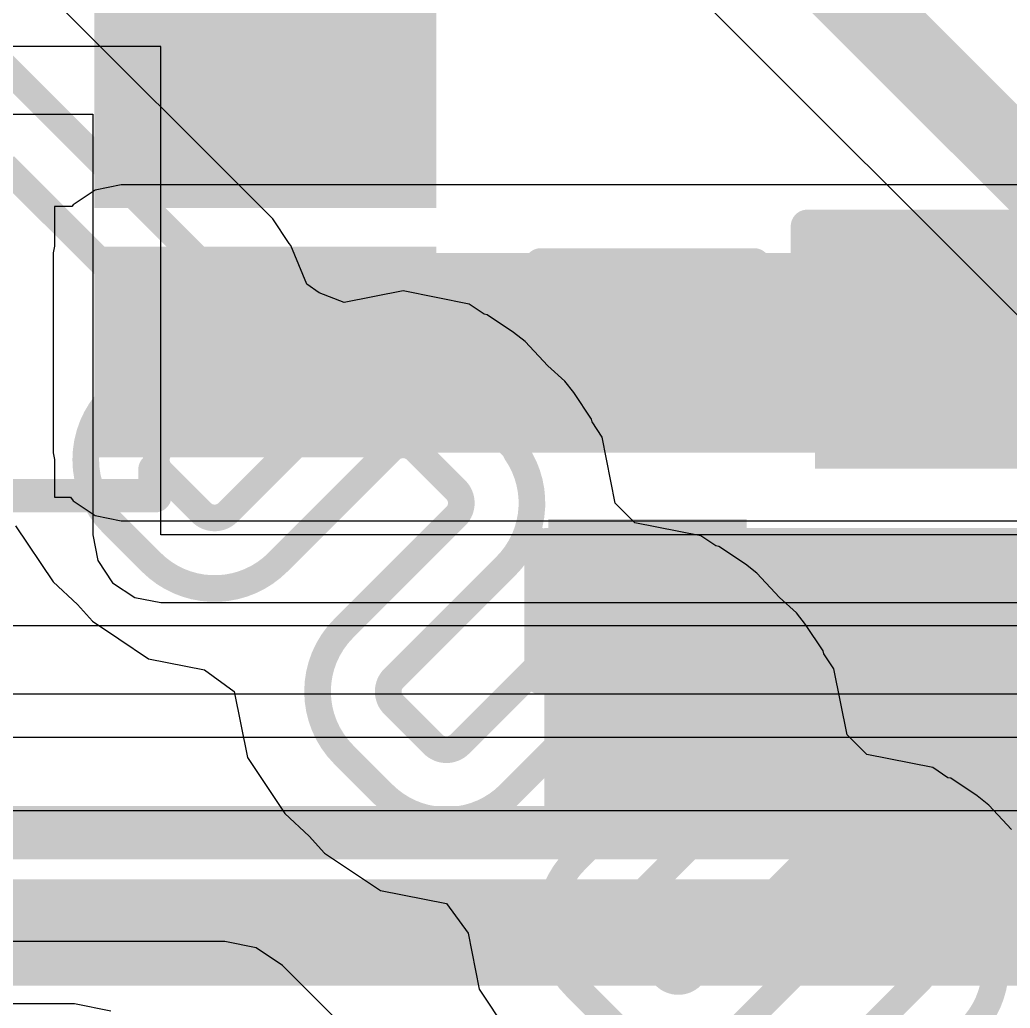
# Model space of a CAD drawing. Header units: inches. Extents: x 0 to 208, y 0 to 213.
# Drawn here: x 3.1598 to 3.3084, y 3.3466 to 3.495 of the extents above; entities that cross this region are included whole.
import ezdxf

# ---------------------------------------------------------------- set-up
doc = ezdxf.new("R2010")
doc.units = ezdxf.units.IN
doc.header["$MEASUREMENT"] = 0
for name, color, linetype in [('L2_GND1', 16, 'Continuous'), ('L3_SIG1', 76, 'Continuous'), ('L4_PWR', 90, 'Continuous'), ('L5_GND2', 156, 'Continuous'), ('L6_SIG2', 130, 'Continuous'), ('Top Layer', 1, 'Continuous'), ('Top Overlay', 2, 'Continuous'), ('Top Paste', 8, 'Continuous'), ('Top Solder', 216, 'Continuous')]:
    doc.layers.add(name, color=color, linetype=linetype)

# ---------------------------------------------------------------- blocks, each defined once
blk = doc.blocks.new('SOT_23_5_258')
at = {"layer": 'Top Layer'}
for points in [[(-0.07283625, 0.0492112), (-0.02952915, 0.0492112), (-0.02952915, 0.0255892), (-0.07283625, 0.0255892)], [(0.02952575, 0.0492112), (0.07283285, 0.0492112), (0.07283285, 0.0255892), (0.02952575, 0.0255892)], [(-0.07283625, 0.0118112), (-0.02952915, 0.0118112), (-0.02952915, -0.0118108), (-0.07283625, -0.0118108)], [(-0.07283625, -0.0255908), (-0.02952915, -0.0255908), (-0.02952915, -0.0492128), (-0.07283625, -0.0492128)], [(0.02952575, -0.0255908), (0.07283285, -0.0255908), (0.07283285, -0.0492128), (0.02952575, -0.0492128)]]:
    blk.add_hatch(color=1, dxfattribs=at).paths.add_polyline_path(points)
at = {"layer": 'Top Paste'}
for points in [[(-0.07283625, 0.0492112), (-0.02952915, 0.0492112), (-0.02952915, 0.0255892), (-0.07283625, 0.0255892)], [(0.02952575, 0.0492112), (0.07283285, 0.0492112), (0.07283285, 0.0255892), (0.02952575, 0.0255892)], [(-0.07283625, 0.0118112), (-0.02952915, 0.0118112), (-0.02952915, -0.0118108), (-0.07283625, -0.0118108)], [(-0.07283625, -0.0255908), (-0.02952915, -0.0255908), (-0.02952915, -0.0492128), (-0.07283625, -0.0492128)], [(0.02952575, -0.0255908), (0.07283285, -0.0255908), (0.07283285, -0.0492128), (0.02952575, -0.0492128)]]:
    blk.add_hatch(color=8, dxfattribs=at).paths.add_polyline_path(points)
at = {"layer": 'Top Solder'}
for points in [[(-0.07683625, 0.0532112), (-0.02552915, 0.0532112), (-0.02552915, 0.0215892), (-0.07683625, 0.0215892)], [(0.02552575, 0.0532112), (0.07683285, 0.0532112), (0.07683285, 0.0215892), (0.02552575, 0.0215892)], [(-0.07683625, 0.0158112), (-0.02552915, 0.0158112), (-0.02552915, -0.0158108), (-0.07683625, -0.0158108)], [(-0.07683625, -0.0215908), (-0.02552915, -0.0215908), (-0.02552915, -0.0532128), (-0.07683625, -0.0532128)], [(0.02552575, -0.0215908), (0.07683285, -0.0215908), (0.07683285, -0.0532128), (0.02552575, -0.0532128)]]:
    blk.add_hatch(color=216, dxfattribs=at).paths.add_polyline_path(points)
at = {"layer": 'Top Overlay'}
for points in [[(-0.0346087, 0.0590002, 0.005, 0.005, 0), (-0.0346087, 0.0550622, 0.005, 0.005, 0)], [(0.0343913, 0.0590002, 0.005, 0.005, 0), (-0.0346087, 0.0590002, 0.005, 0.005, 0)], [(0.0343913, 0.0590002, 0.005, 0.005, 0), (0.0343913, 0.0550622, 0.005, 0.005, 0)], [(-0.0840007, 0.0420002, 0.005, 0.005, 0), (-0.0840007, 0.0320002, 0.005, 0.005, 0)], [(-0.0790007, 0.0370002, 0.005, 0.005, 0), (-0.0840007, 0.0420002, 0.005, 0.005, 0)], [(-0.0790007, 0.0370002, 0.005, 0.005, 0), (-0.0840007, 0.0320002, 0.005, 0.005, 0)], [(0.0346433, 0.0173222, 0.005, 0.005, 0), (0.0346433, -0.0164578, 0.005, 0.005, 0)], [(-0.0346087, -0.0550638, 0.005, 0.005, 0), (-0.0346087, -0.0589998, 0.005, 0.005, 0)], [(0.0343913, -0.0550638, 0.005, 0.005, 0), (0.0343913, -0.0589998, 0.005, 0.005, 0)], [(0.0343913, -0.0589998, 0.005, 0.005, 0), (-0.0346087, -0.0589998, 0.005, 0.005, 0)]]:
    blk.add_lwpolyline(points, format="xyseb", dxfattribs=at)
for points in [[(-0.0358587, 0.0590002, 0.0025, 0.0025, 1), (-0.0333587, 0.0590002, 0.0025, 0.0025, 1)], [(-0.0358587, 0.0590002, 0.0025, 0.0025, 1), (-0.0333587, 0.0590002, 0.0025, 0.0025, 1)], [(0.0331413, 0.0590002, 0.0025, 0.0025, 1), (0.0356413, 0.0590002, 0.0025, 0.0025, 1)], [(0.0331413, 0.0590002, 0.0025, 0.0025, 1), (0.0356413, 0.0590002, 0.0025, 0.0025, 1)], [(-0.0358587, 0.0550622, 0.0025, 0.0025, 1), (-0.0333587, 0.0550622, 0.0025, 0.0025, 1)], [(0.0331413, 0.0550622, 0.0025, 0.0025, 1), (0.0356413, 0.0550622, 0.0025, 0.0025, 1)], [(-0.0852507, 0.0420002, 0.0025, 0.0025, 1), (-0.0827507, 0.0420002, 0.0025, 0.0025, 1)], [(-0.0852507, 0.0420002, 0.0025, 0.0025, 1), (-0.0827507, 0.0420002, 0.0025, 0.0025, 1)], [(-0.0802507, 0.0370002, 0.0025, 0.0025, 1), (-0.0777507, 0.0370002, 0.0025, 0.0025, 1)], [(-0.0802507, 0.0370002, 0.0025, 0.0025, 1), (-0.0777507, 0.0370002, 0.0025, 0.0025, 1)], [(-0.0852507, 0.0320002, 0.0025, 0.0025, 1), (-0.0827507, 0.0320002, 0.0025, 0.0025, 1)], [(-0.0852507, 0.0320002, 0.0025, 0.0025, 1), (-0.0827507, 0.0320002, 0.0025, 0.0025, 1)], [(0.0333933, 0.0173222, 0.0025, 0.0025, 1), (0.0358933, 0.0173222, 0.0025, 0.0025, 1)], [(0.0333933, -0.0164578, 0.0025, 0.0025, 1), (0.0358933, -0.0164578, 0.0025, 0.0025, 1)], [(-0.0358587, -0.0550638, 0.0025, 0.0025, 1), (-0.0333587, -0.0550638, 0.0025, 0.0025, 1)], [(0.0331413, -0.0550638, 0.0025, 0.0025, 1), (0.0356413, -0.0550638, 0.0025, 0.0025, 1)], [(-0.0358587, -0.0589998, 0.0025, 0.0025, 1), (-0.0333587, -0.0589998, 0.0025, 0.0025, 1)], [(-0.0358587, -0.0589998, 0.0025, 0.0025, 1), (-0.0333587, -0.0589998, 0.0025, 0.0025, 1)], [(0.0331413, -0.0589998, 0.0025, 0.0025, 1), (0.0356413, -0.0589998, 0.0025, 0.0025, 1)], [(0.0331413, -0.0589998, 0.0025, 0.0025, 1), (0.0356413, -0.0589998, 0.0025, 0.0025, 1)]]:
    blk.add_lwpolyline(points, format="xyseb", close=True, dxfattribs=at)
blk = doc.blocks.new('CAP_0402_314')
at = {"layer": 'Top Layer'}
for points in [[(-0.0274995, -0.0124996), (-0.0274995, 0.0125004), (-0.0094995, 0.0125004), (-0.009499500000000001, -0.0124996)], [(0.009500499999999999, -0.0124996), (0.009500500000000002, 0.0125004), (0.0275005, 0.0125004), (0.0275005, -0.0124996)]]:
    blk.add_hatch(color=1, dxfattribs=at).paths.add_polyline_path(points)
at = {"layer": 'Top Paste'}
for points in [[(-0.0274995, -0.0124996), (-0.0274995, 0.0125004), (-0.0094995, 0.0125004), (-0.009499500000000001, -0.0124996)], [(0.009500499999999999, -0.0124996), (0.009500500000000002, 0.0125004), (0.0275005, 0.0125004), (0.0275005, -0.0124996)]]:
    blk.add_hatch(color=8, dxfattribs=at).paths.add_polyline_path(points)
at = {"layer": 'Top Solder'}
for points in [[(-0.0298617, -0.0148618), (-0.0298617, 0.0148626), (-0.007137299999999998, 0.0148626), (-0.007137300000000002, -0.0148618)], [(0.007138299999999998, -0.0148618), (0.007138300000000001, 0.0148626), (0.0298627, 0.0148626), (0.0298627, -0.0148618)]]:
    blk.add_hatch(color=216, dxfattribs=at).paths.add_polyline_path(points)
at = {"layer": 'Top Overlay'}
for points in [[(-0.0309995, 0.0160004, 0.005, 0.005, 0), (-0.0309995, -0.0159996, 0.005, 0.005, 0)], [(-0.0309995, 0.0160004, 0.005, 0.005, 0), (-0.0109995, 0.0160004, 0.005, 0.005, 0)], [(0.0110005, 0.0160004, 0.005, 0.005, 0), (0.0310005, 0.0160004, 0.005, 0.005, 0)], [(0.0310005, 0.0160004, 0.005, 0.005, 0), (0.0310005, -0.0159996, 0.005, 0.005, 0)], [(-0.0309995, -0.0159996, 0.005, 0.005, 0), (-0.0109995, -0.0159996, 0.005, 0.005, 0)], [(0.0110005, -0.0159996, 0.005, 0.005, 0), (0.0310005, -0.0159996, 0.005, 0.005, 0)]]:
    blk.add_lwpolyline(points, format="xyseb", dxfattribs=at)
for points in [[(-0.0322495, 0.0160004, 0.0025, 0.0025, 1), (-0.0297495, 0.0160004, 0.0025, 0.0025, 1)], [(-0.0322495, 0.0160004, 0.0025, 0.0025, 1), (-0.0297495, 0.0160004, 0.0025, 0.0025, 1)], [(-0.0122495, 0.0160004, 0.0025, 0.0025, 1), (-0.0097495, 0.0160004, 0.0025, 0.0025, 1)], [(0.0097505, 0.0160004, 0.0025, 0.0025, 1), (0.0122505, 0.0160004, 0.0025, 0.0025, 1)], [(0.0297505, 0.0160004, 0.0025, 0.0025, 1), (0.0322505, 0.0160004, 0.0025, 0.0025, 1)], [(0.0297505, 0.0160004, 0.0025, 0.0025, 1), (0.0322505, 0.0160004, 0.0025, 0.0025, 1)], [(-0.0322495, -0.0159996, 0.0025, 0.0025, 1), (-0.0297495, -0.0159996, 0.0025, 0.0025, 1)], [(-0.0322495, -0.0159996, 0.0025, 0.0025, 1), (-0.0297495, -0.0159996, 0.0025, 0.0025, 1)], [(-0.0122495, -0.0159996, 0.0025, 0.0025, 1), (-0.0097495, -0.0159996, 0.0025, 0.0025, 1)], [(0.0097505, -0.0159996, 0.0025, 0.0025, 1), (0.0122505, -0.0159996, 0.0025, 0.0025, 1)], [(0.0297505, -0.0159996, 0.0025, 0.0025, 1), (0.0322505, -0.0159996, 0.0025, 0.0025, 1)], [(0.0297505, -0.0159996, 0.0025, 0.0025, 1), (0.0322505, -0.0159996, 0.0025, 0.0025, 1)]]:
    blk.add_lwpolyline(points, format="xyseb", close=True, dxfattribs=at)
blk = doc.blocks.new('C___0603_315')
at = {"layer": 'Top Layer'}
for points in [[(-0.0149998, 0.0175002), (-0.0149998, -0.0174998), (-0.0449998, -0.0174998), (-0.0449998, 0.0175002)], [(0.0450002, 0.0175002), (0.0450002, -0.0174998), (0.0150002, -0.0174998), (0.0150002, 0.0175002)]]:
    blk.add_hatch(color=1, dxfattribs=at).paths.add_polyline_path(points)
at = {"layer": 'Top Paste'}
for points in [[(-0.0149998, 0.0175002), (-0.0149998, -0.0174998), (-0.0449998, -0.0174998), (-0.0449998, 0.0175002)], [(0.0450002, 0.0175002), (0.0450002, -0.0174998), (0.0150002, -0.0174998), (0.0150002, 0.0175002)]]:
    blk.add_hatch(color=8, dxfattribs=at).paths.add_polyline_path(points)
at = {"layer": 'Top Solder'}
for points in [[(-0.0126376, 0.0198624), (-0.0126376, -0.019862), (-0.047362, -0.019862), (-0.047362, 0.0198624)], [(0.0473624, 0.0198624), (0.0473624, -0.019862), (0.012638, -0.019862), (0.012638, 0.0198624)]]:
    blk.add_hatch(color=216, dxfattribs=at).paths.add_polyline_path(points)
at = {"layer": 'Top Overlay'}
for points in [[(-0.0489998, 0.0210002, 0.005, 0.005, 0), (-0.0179998, 0.0210002, 0.005, 0.005, 0)], [(-0.0489998, 0.0210002, 0.005, 0.005, 0), (-0.0489998, -0.0209998, 0.005, 0.005, 0)], [(0.0180002, 0.0210002, 0.005, 0.005, 0), (0.0490002, 0.0210002, 0.005, 0.005, 0)], [(0.0490002, 0.0210002, 0.005, 0.005, 0), (0.0490002, -0.0209998, 0.005, 0.005, 0)], [(-0.0489998, -0.0209998, 0.005, 0.005, 0), (-0.0179998, -0.0209998, 0.005, 0.005, 0)], [(0.0180002, -0.0209998, 0.005, 0.005, 0), (0.0490002, -0.0209998, 0.005, 0.005, 0)]]:
    blk.add_lwpolyline(points, format="xyseb", dxfattribs=at)
for points in [[(-0.0502498, 0.0210002, 0.0025, 0.0025, 1), (-0.0477498, 0.0210002, 0.0025, 0.0025, 1)], [(-0.0502498, 0.0210002, 0.0025, 0.0025, 1), (-0.0477498, 0.0210002, 0.0025, 0.0025, 1)], [(-0.0192498, 0.0210002, 0.0025, 0.0025, 1), (-0.0167498, 0.0210002, 0.0025, 0.0025, 1)], [(0.0167502, 0.0210002, 0.0025, 0.0025, 1), (0.0192502, 0.0210002, 0.0025, 0.0025, 1)], [(0.0477502, 0.0210002, 0.0025, 0.0025, 1), (0.0502502, 0.0210002, 0.0025, 0.0025, 1)], [(0.0477502, 0.0210002, 0.0025, 0.0025, 1), (0.0502502, 0.0210002, 0.0025, 0.0025, 1)], [(-0.0502498, -0.0209998, 0.0025, 0.0025, 1), (-0.0477498, -0.0209998, 0.0025, 0.0025, 1)], [(-0.0502498, -0.0209998, 0.0025, 0.0025, 1), (-0.0477498, -0.0209998, 0.0025, 0.0025, 1)], [(-0.0192498, -0.0209998, 0.0025, 0.0025, 1), (-0.0167498, -0.0209998, 0.0025, 0.0025, 1)], [(0.0167502, -0.0209998, 0.0025, 0.0025, 1), (0.0192502, -0.0209998, 0.0025, 0.0025, 1)], [(0.0477502, -0.0209998, 0.0025, 0.0025, 1), (0.0502502, -0.0209998, 0.0025, 0.0025, 1)], [(0.0477502, -0.0209998, 0.0025, 0.0025, 1), (0.0502502, -0.0209998, 0.0025, 0.0025, 1)]]:
    blk.add_lwpolyline(points, format="xyseb", close=True, dxfattribs=at)

msp = doc.modelspace()

# ---------------------------------------------------------------- hatches: boundary and pattern name
at = {"layer": 'Top Layer'}
for points in [[(3.1750018, 3.4300022), (3.3412218, 3.4300022), (3.3412218, 3.4600022), (3.1750018, 3.4600022)], [(3.3867998, 3.4187102), (3.2384988, 3.4187102), (3.2384988, 3.3700002), (3.3867998, 3.3700002)]]:
    msp.add_hatch(color=1, dxfattribs=at).paths.add_polyline_path(points)

# ---------------------------------------------------------------- linework, layer by layer
at = {"layer": 'L2_GND1'}
msp.add_line((3.7357661, 3.3872743), (2.3018654, 3.3872743), dxfattribs=at)
for points in [[(2.2415474, 3.373, 0.008, 0.008, 0), (4.6173624, 3.373, 0.008, 0.008, 0)], [(2.0720727, 3.354, 0.008, 0.008, 0), (4.3303285, 3.354, 0.008, 0.008, 0)]]:
    msp.add_lwpolyline(points, format="xyseb", dxfattribs=at)
at = {"layer": 'L3_SIG1'}
for p, q in [((3.1809448, 3.491), (2.8648269, 3.491)), ((3.1809448, 3.4177102), (3.1809448, 3.491)), ((2.8748711, 3.4808041), (3.1707489, 3.4808041)), ((3.1707489, 3.4808041), (3.1707489, 3.4177102)), ((3.1707489, 3.4177102), (3.171525, 3.4138084)), ((3.3852617, 3.4177102), (3.1809448, 3.4177102)), ((3.171525, 3.4138084), (3.1737352, 3.4105006)), ((3.1737352, 3.4105006), (3.177043, 3.4082904)), ((3.177043, 3.4082904), (3.1809448, 3.4075143)), ((3.1809448, 3.4075143), (3.3852617, 3.4075143))]:
    msp.add_line(p, q, dxfattribs=at)
at = {"layer": 'L4_PWR'}
for p, q in [((3.7357924, 3.4040309), (3.1253086, 3.4040309)), ((3.1309204, 3.393835), (3.7357924, 3.393835))]:
    msp.add_line(p, q, dxfattribs=at)
at = {"layer": 'L5_GND2'}
for p, q in [((3.1962112, 3.4666841), (3.1646437, 3.4982515)), ((3.1962114, 3.4666842), (3.1962112, 3.4666841)), ((3.1977638, 3.4651316), (3.1962114, 3.4666842)), ((3.2002456, 3.4614171), (3.1977638, 3.4651316)), ((3.200471, 3.4611234), (3.2002456, 3.4614171)), ((3.2028794, 3.455309), (3.200471, 3.4611234)), ((3.2047122, 3.454007), (3.2028794, 3.455309)), ((3.2173202, 3.4542938), (3.2084734, 3.4525341)), ((3.2272307, 3.4523225), (3.2173202, 3.4542938)), ((3.2084734, 3.4525341), (3.2047122, 3.454007)), ((3.2294872, 3.4508147), (3.2272307, 3.4523225)), ((3.2299252, 3.4507276), (3.2294872, 3.4508147)), ((3.2338946, 3.4480755), (3.2299252, 3.4507276)), ((3.2356326, 3.4467087), (3.2338946, 3.4480755)), ((3.2390418, 3.4430467), (3.2356326, 3.4467087)), ((3.241572, 3.4407691), (3.2390418, 3.4430467)), ((3.2415725, 3.4407688), (3.241572, 3.4407691)), ((3.2415742, 3.4407662), (3.2415725, 3.4407688)), ((3.2429391, 3.4390309), (3.2415742, 3.4407662)), ((3.2455913, 3.4350615), (3.2429391, 3.4390309)), ((3.2456784, 3.4346237), (3.2455913, 3.4350615)), ((3.2471863, 3.4323669), (3.2456784, 3.4346237)), ((3.2491576, 3.4224565), (3.2471863, 3.4323669)), ((3.2521098, 3.4195043), (3.2491576, 3.4224565)), ((3.1591699, 3.4190511), (3.1647838, 3.4106494)), ((3.2620202, 3.417533), (3.2521098, 3.4195043)), ((3.2642767, 3.4160252), (3.2620202, 3.417533)), ((3.2647147, 3.4159381), (3.2642767, 3.4160252)), ((3.2686841, 3.413286), (3.2647147, 3.4159381)), ((3.2704221, 3.4119192), (3.2686841, 3.413286)), ((3.2738313, 3.4082572), (3.2704221, 3.4119192)), ((3.1647838, 3.4106494), (3.1647837, 3.4106493)), ((3.1647837, 3.4106493), (3.1684483, 3.4072427)), ((3.2763615, 3.4059796), (3.2738313, 3.4082572)), ((3.1684483, 3.4072427), (3.1707231, 3.40471)), ((3.276362, 3.4059793), (3.2763615, 3.4059796)), ((3.2763637, 3.4059767), (3.276362, 3.4059793)), ((3.2777286, 3.4042414), (3.2763637, 3.4059767)), ((3.1707231, 3.40471), (3.1707235, 3.4047094)), ((3.1707235, 3.4047094), (3.1746391, 3.4020933)), ((3.2803808, 3.400272), (3.2777286, 3.4042414)), ((3.1746391, 3.4020933), (3.1791254, 3.3990956)), ((3.2804679, 3.3998342), (3.2803808, 3.400272)), ((3.2819758, 3.3975774), (3.2804679, 3.3998342)), ((3.1791254, 3.3990956), (3.1875366, 3.3974225)), ((3.1875366, 3.3974225), (3.1919881, 3.394172)), ((3.2839471, 3.387667), (3.2819758, 3.3975774)), ((3.1919881, 3.394172), (3.1939594, 3.3842616)), ((3.2868993, 3.3847148), (3.2839471, 3.387667)), ((3.2968097, 3.3827435), (3.2868993, 3.3847148)), ((3.1939594, 3.3842616), (3.1995733, 3.3758599)), ((3.2990662, 3.3812357), (3.2968097, 3.3827435)), ((3.2995042, 3.3811486), (3.2990662, 3.3812357)), ((3.3034736, 3.3784965), (3.2995042, 3.3811486)), ((3.3052116, 3.3771297), (3.3034736, 3.3784965)), ((3.3086208, 3.3734677), (3.3052116, 3.3771297)), ((3.1995733, 3.3758599), (3.1995732, 3.3758598)), ((3.1995732, 3.3758598), (3.2032378, 3.3724532)), ((3.2032378, 3.3724532), (3.2055126, 3.3699205)), ((3.2055126, 3.3699205), (3.205513, 3.3699199)), ((3.205513, 3.3699199), (3.2094286, 3.3673038)), ((3.2094286, 3.3673038), (3.2139149, 3.3643061)), ((3.2139149, 3.3643061), (3.2238253, 3.3623348)), ((3.2238253, 3.3623348), (3.2270758, 3.3578833)), ((3.2270758, 3.3578833), (3.2287489, 3.3494721)), ((3.1905796, 3.3566461), (2.0750245, 3.3566461)), ((3.1952618, 3.3557148), (3.1905796, 3.3566461)), ((3.1992311, 3.3530625), (3.1952618, 3.3557148)), ((3.3223973, 3.2298963), (3.1992311, 3.3530625)), ((3.2287489, 3.3494721), (3.2343628, 3.3410704))]:
    msp.add_line(p, q, dxfattribs=at)
for points in [[(3.1559922, 3.4896, 0.004, 0.004, 0), (3.1650027, 3.4805895, 0.004, 0.004, 0)], [(3.1650027, 3.4805895, 0.004, 0.004, 0), (3.1875598, 3.4580324, 0.004, 0.004, 0)], [(3.1575074, 3.4730942, 0.004, 0.004, 0), (3.180035, 3.4505666, 0.004, 0.004, 0)], [(3.1875598, 3.4580325, 0.004, 0.004, -0.0003293391086632871), (3.1875734, 3.4580188, 0.004, 0.004, 0)], [(3.1875733, 3.4580188, 0.004, 0.004, 0), (3.1891121, 3.45648, 0.004, 0.004, 0)], [(3.1891121, 3.4562009, 0.004, 0.004, -0.3667772965927026), (3.1875597, 3.4373849, 0.004, 0.004, 0)], [(3.1891121, 3.4562009, 0.004, 0.004, 0), (3.1891121, 3.4564801, 0.004, 0.004, 0)], [(3.1800471, 3.4505544, 0.004, 0.004, -0.0008138527257149151), (3.180035, 3.4505666, 0.004, 0.004, 0)], [(3.1800471, 3.4505544, 0.004, 0.004, -0.4160114153016338), (3.1800644, 3.4448802, 0.004, 0.004, 0)], [(3.1736209, 3.4384367, 0.004, 0.004, 0), (3.1800644, 3.4448802, 0.004, 0.004, 0)], [(3.207845, 3.4378714, 0.004, 0.004, -0.362085674299892), (3.2249327, 3.4394238, 0.004, 0.004, 0)], [(3.2249327, 3.4394238, 0.004, 0.004, 0), (3.225243, 3.4394238, 0.004, 0.004, 0)], [(3.225243, 3.4394238, 0.004, 0.004, 0), (3.2267815, 3.4378853, 0.004, 0.004, 0)], [(3.1736209, 3.4194864, 0.004, 0.004, -0.4142120167877547), (3.1736209, 3.4384367, 0.004, 0.004, 0)], [(3.1811162, 3.4309414, 0.004, 0.004, 0), (3.1875597, 3.4373849, 0.004, 0.004, 0)], [(3.190998, 3.4210244, 0.004, 0.004, 0), (3.207845, 3.4378714, 0.004, 0.004, 0)], [(3.2267814, 3.4378854, 0.004, 0.004, -0.0003667505000431968), (3.2267954, 3.4378715, 0.004, 0.004, 0)], [(3.2267953, 3.4378714, 0.004, 0.004, 0), (3.232735, 3.4319317, 0.004, 0.004, 0)], [(3.2327351, 3.4319318, 0.004, 0.004, -0.0003720274899234971), (3.2327492, 3.4319176, 0.004, 0.004, 0)], [(3.2327491, 3.4319176, 0.004, 0.004, 0), (3.2342875, 3.4303792, 0.004, 0.004, 0)], [(3.1811163, 3.4269818, 0.004, 0.004, -0.4142061655386685), (3.1811162, 3.4309414, 0.004, 0.004, 0)], [(3.1985331, 3.4135689, 0.004, 0.004, 0), (3.2153403, 3.4303761, 0.004, 0.004, 0)], [(3.2153403, 3.4303761, 0.004, 0.004, -0.4165308046004286), (3.2193156, 3.4303605, 0.004, 0.004, 0)], [(3.2193295, 3.4303467, 0.004, 0.004, -0.0009272535121069968), (3.2193156, 3.4303605, 0.004, 0.004, 0)], [(3.2193295, 3.4303466, 0.004, 0.004, 0), (3.2252103, 3.4244658, 0.004, 0.004, 0)], [(3.2342875, 3.4300691, 0.004, 0.004, -0.362093330942956), (3.2327351, 3.4129811, 0.004, 0.004, 0)], [(3.2342875, 3.4300691, 0.004, 0.004, 0), (3.2342875, 3.4303793, 0.004, 0.004, 0)], [(3.1811162, 3.4269817, 0.004, 0.004, 0), (3.187056, 3.4210419, 0.004, 0.004, 0)], [(3.2252242, 3.4244518, 0.004, 0.004, -0.0009305749972604789), (3.2252104, 3.4244658, 0.004, 0.004, 0)], [(3.2252242, 3.4244518, 0.004, 0.004, -0.4139325154385763), (3.2252574, 3.4204942, 0.004, 0.004, 0)], [(3.190998, 3.4210244, 0.004, 0.004, -0.4116121975801762), (3.187056, 3.421042, 0.004, 0.004, 0)], [(3.1736209, 3.4194864, 0.004, 0.004, 0), (3.1795605, 3.4135468, 0.004, 0.004, 0)], [(3.2084104, 3.4036472, 0.004, 0.004, 0), (3.2252574, 3.4204942, 0.004, 0.004, 0)], [(3.1985109, 3.4135465, 0.004, 0.004, -0.4142151079275003), (3.1795605, 3.4135468, 0.004, 0.004, 0)], [(3.1985331, 3.4135689, 0.004, 0.004, -0.00148760233956219), (3.1985109, 3.4135465, 0.004, 0.004, 0)], [(3.2159057, 3.3961519, 0.004, 0.004, 0), (3.2327128, 3.412959, 0.004, 0.004, 0)], [(3.2327351, 3.4129811, 0.004, 0.004, -0.001480931509665588), (3.2327128, 3.412959, 0.004, 0.004, 0)], [(3.2426345, 3.4030819, 0.004, 0.004, -0.362085674299892), (3.2597222, 3.4046343, 0.004, 0.004, 0)], [(3.2597222, 3.4046343, 0.004, 0.004, 0), (3.2600325, 3.4046343, 0.004, 0.004, 0)], [(3.2600325, 3.4046343, 0.004, 0.004, 0), (3.261571, 3.4030958, 0.004, 0.004, 0)], [(3.2084104, 3.3846969, 0.004, 0.004, -0.4142120167877547), (3.2084104, 3.4036472, 0.004, 0.004, 0)], [(3.2257875, 3.3862349, 0.004, 0.004, 0), (3.2426345, 3.4030819, 0.004, 0.004, 0)], [(3.2615709, 3.4030959, 0.004, 0.004, -0.0003667505000431968), (3.2615849, 3.403082, 0.004, 0.004, 0)], [(3.2615848, 3.4030819, 0.004, 0.004, 0), (3.2675245, 3.3971422, 0.004, 0.004, 0)], [(3.2675246, 3.3971423, 0.004, 0.004, -0.0003720274899234971), (3.2675387, 3.3971281, 0.004, 0.004, 0)], [(3.2675386, 3.3971281, 0.004, 0.004, 0), (3.269077, 3.3955897, 0.004, 0.004, 0)], [(3.2159058, 3.3921923, 0.004, 0.004, -0.4142061655386685), (3.2159057, 3.3961519, 0.004, 0.004, 0)], [(3.2501298, 3.3955866, 0.004, 0.004, -0.4165308046004286), (3.2541051, 3.395571, 0.004, 0.004, 0)], [(3.2333226, 3.3787794, 0.004, 0.004, 0), (3.2501298, 3.3955866, 0.004, 0.004, 0)], [(3.254119, 3.3955572, 0.004, 0.004, -0.0009272535121069968), (3.2541051, 3.395571, 0.004, 0.004, 0)], [(3.254119, 3.3955571, 0.004, 0.004, 0), (3.2599998, 3.3896763, 0.004, 0.004, 0)], [(3.269077, 3.3952796, 0.004, 0.004, -0.362093330942956), (3.2675246, 3.3781916, 0.004, 0.004, 0)], [(3.269077, 3.3952796, 0.004, 0.004, 0), (3.269077, 3.3955898, 0.004, 0.004, 0)], [(3.2159057, 3.3921922, 0.004, 0.004, 0), (3.2218455, 3.3862524, 0.004, 0.004, 0)], [(3.2600137, 3.3896623, 0.004, 0.004, -0.0009305749972604789), (3.2599999, 3.3896763, 0.004, 0.004, 0)], [(3.2600137, 3.3896623, 0.004, 0.004, -0.4139325154385763), (3.2600469, 3.3857047, 0.004, 0.004, 0)], [(3.2257875, 3.3862349, 0.004, 0.004, -0.4116121975801762), (3.2218455, 3.3862525, 0.004, 0.004, 0)], [(3.2431999, 3.3688577, 0.004, 0.004, 0), (3.2600469, 3.3857047, 0.004, 0.004, 0)], [(3.2084104, 3.3846969, 0.004, 0.004, 0), (3.21435, 3.3787573, 0.004, 0.004, 0)], [(3.2333004, 3.378757, 0.004, 0.004, -0.4142151079275003), (3.21435, 3.3787573, 0.004, 0.004, 0)], [(3.2333226, 3.3787794, 0.004, 0.004, -0.00148760233956219), (3.2333004, 3.378757, 0.004, 0.004, 0)], [(3.2506952, 3.3613624, 0.004, 0.004, 0), (3.2675023, 3.3781695, 0.004, 0.004, 0)], [(3.2675246, 3.3781916, 0.004, 0.004, -0.001480931509665588), (3.2675023, 3.3781695, 0.004, 0.004, 0)], [(3.277424, 3.3682924, 0.004, 0.004, -0.362085674299892), (3.2945117, 3.3698448, 0.004, 0.004, 0)], [(3.2945117, 3.3698448, 0.004, 0.004, 0), (3.294822, 3.3698448, 0.004, 0.004, 0)], [(3.294822, 3.3698448, 0.004, 0.004, 0), (3.2963605, 3.3683063, 0.004, 0.004, 0)], [(3.2431999, 3.3499074, 0.004, 0.004, -0.4142120167877547), (3.2431999, 3.3688577, 0.004, 0.004, 0)], [(3.260577, 3.3514454, 0.004, 0.004, 0), (3.277424, 3.3682924, 0.004, 0.004, 0)], [(3.2963604, 3.3683064, 0.004, 0.004, -0.0003667505000431968), (3.2963744, 3.3682925, 0.004, 0.004, 0)], [(3.2963743, 3.3682924, 0.004, 0.004, 0), (3.302314, 3.3623527, 0.004, 0.004, 0)], [(3.2849193, 3.3607971, 0.004, 0.004, -0.4165308046004286), (3.2888946, 3.3607815, 0.004, 0.004, 0)], [(3.3023141, 3.3623528, 0.004, 0.004, -0.0003720274899234971), (3.3023282, 3.3623386, 0.004, 0.004, 0)], [(3.3023281, 3.3623386, 0.004, 0.004, 0), (3.3038665, 3.3608002, 0.004, 0.004, 0)], [(3.2506953, 3.3574028, 0.004, 0.004, -0.4142061655386685), (3.2506952, 3.3613624, 0.004, 0.004, 0)], [(3.2681121, 3.3439899, 0.004, 0.004, 0), (3.2849193, 3.3607971, 0.004, 0.004, 0)], [(3.2889085, 3.3607677, 0.004, 0.004, -0.0009272535121069968), (3.2888946, 3.3607815, 0.004, 0.004, 0)], [(3.2889085, 3.3607676, 0.004, 0.004, 0), (3.2947893, 3.3548868, 0.004, 0.004, 0)], [(3.3038665, 3.3604901, 0.004, 0.004, -0.362093330942956), (3.3023141, 3.3434021, 0.004, 0.004, 0)], [(3.3038665, 3.3604901, 0.004, 0.004, 0), (3.3038665, 3.3608003, 0.004, 0.004, 0)], [(3.2506952, 3.3574027, 0.004, 0.004, 0), (3.256635, 3.3514629, 0.004, 0.004, 0)], [(3.2948032, 3.3548728, 0.004, 0.004, -0.0009305749972604789), (3.2947894, 3.3548868, 0.004, 0.004, 0)], [(3.2948032, 3.3548728, 0.004, 0.004, -0.4139325154385763), (3.2948364, 3.3509152, 0.004, 0.004, 0)], [(3.260577, 3.3514454, 0.004, 0.004, -0.4116121975801762), (3.256635, 3.351463, 0.004, 0.004, 0)], [(3.2431999, 3.3499074, 0.004, 0.004, 0), (3.2491395, 3.3439678, 0.004, 0.004, 0)], [(3.2779894, 3.3340682, 0.004, 0.004, 0), (3.2948364, 3.3509152, 0.004, 0.004, 0)]]:
    msp.add_lwpolyline(points, format="xyseb", dxfattribs=at)
for points in [[(3.1640027, 3.4805895, 0.002, 0.002, 1), (3.1660027, 3.4805895, 0.002, 0.002, 1)], [(3.1640027, 3.4805895, 0.002, 0.002, 1), (3.1660027, 3.4805895, 0.002, 0.002, 1)], [(3.1865598, 3.4580325, 0.002, 0.002, 1), (3.1885598, 3.4580325, 0.002, 0.002, 1)], [(3.1865598, 3.4580324, 0.002, 0.002, 1), (3.1885598, 3.4580324, 0.002, 0.002, 1)], [(3.1865733, 3.4580188, 0.002, 0.002, 1), (3.1885733, 3.4580188, 0.002, 0.002, 1)], [(3.1865734, 3.4580188, 0.002, 0.002, 1), (3.1885734, 3.4580188, 0.002, 0.002, 1)], [(3.1881121, 3.4564801, 0.002, 0.002, 1), (3.1901121, 3.4564801, 0.002, 0.002, 1)], [(3.1881121, 3.45648, 0.002, 0.002, 1), (3.1901121, 3.45648, 0.002, 0.002, 1)], [(3.1881121, 3.4562009, 0.002, 0.002, 1), (3.1901121, 3.4562009, 0.002, 0.002, 1)], [(3.1881121, 3.4562009, 0.002, 0.002, 1), (3.1901121, 3.4562009, 0.002, 0.002, 1)], [(3.179035, 3.4505666, 0.002, 0.002, 1), (3.181035, 3.4505666, 0.002, 0.002, 1)], [(3.179035, 3.4505666, 0.002, 0.002, 1), (3.181035, 3.4505666, 0.002, 0.002, 1)], [(3.1790471, 3.4505544, 0.002, 0.002, 1), (3.1810471, 3.4505544, 0.002, 0.002, 1)], [(3.1790471, 3.4505544, 0.002, 0.002, 1), (3.1810471, 3.4505544, 0.002, 0.002, 1)], [(3.1790644, 3.4448802, 0.002, 0.002, 1), (3.1810644, 3.4448802, 0.002, 0.002, 1)], [(3.1790644, 3.4448802, 0.002, 0.002, 1), (3.1810644, 3.4448802, 0.002, 0.002, 1)], [(3.2239327, 3.4394238, 0.002, 0.002, 1), (3.2259327, 3.4394238, 0.002, 0.002, 1)], [(3.2239327, 3.4394238, 0.002, 0.002, 1), (3.2259327, 3.4394238, 0.002, 0.002, 1)], [(3.224243, 3.4394238, 0.002, 0.002, 1), (3.226243, 3.4394238, 0.002, 0.002, 1)], [(3.224243, 3.4394238, 0.002, 0.002, 1), (3.226243, 3.4394238, 0.002, 0.002, 1)], [(3.1726209, 3.4384367, 0.002, 0.002, 1), (3.1746209, 3.4384367, 0.002, 0.002, 1)], [(3.1726209, 3.4384367, 0.002, 0.002, 1), (3.1746209, 3.4384367, 0.002, 0.002, 1)], [(3.1865597, 3.4373849, 0.002, 0.002, 1), (3.1885597, 3.4373849, 0.002, 0.002, 1)], [(3.1865597, 3.4373849, 0.002, 0.002, 1), (3.1885597, 3.4373849, 0.002, 0.002, 1)], [(3.206845, 3.4378714, 0.002, 0.002, 1), (3.208845, 3.4378714, 0.002, 0.002, 1)], [(3.206845, 3.4378714, 0.002, 0.002, 1), (3.208845, 3.4378714, 0.002, 0.002, 1)], [(3.2257814, 3.4378854, 0.002, 0.002, 1), (3.2277814, 3.4378854, 0.002, 0.002, 1)], [(3.2257815, 3.4378853, 0.002, 0.002, 1), (3.2277815, 3.4378853, 0.002, 0.002, 1)], [(3.2257953, 3.4378714, 0.002, 0.002, 1), (3.2277953, 3.4378714, 0.002, 0.002, 1)], [(3.2257954, 3.4378715, 0.002, 0.002, 1), (3.2277954, 3.4378715, 0.002, 0.002, 1)], [(3.231735, 3.4319317, 0.002, 0.002, 1), (3.233735, 3.4319317, 0.002, 0.002, 1)], [(3.2317351, 3.4319318, 0.002, 0.002, 1), (3.2337351, 3.4319318, 0.002, 0.002, 1)], [(3.2317491, 3.4319176, 0.002, 0.002, 1), (3.2337491, 3.4319176, 0.002, 0.002, 1)], [(3.2317492, 3.4319176, 0.002, 0.002, 1), (3.2337492, 3.4319176, 0.002, 0.002, 1)], [(3.1801162, 3.4309414, 0.002, 0.002, 1), (3.1821162, 3.4309414, 0.002, 0.002, 1)], [(3.1801162, 3.4309414, 0.002, 0.002, 1), (3.1821162, 3.4309414, 0.002, 0.002, 1)], [(3.2143403, 3.4303761, 0.002, 0.002, 1), (3.2163403, 3.4303761, 0.002, 0.002, 1)], [(3.2143403, 3.4303761, 0.002, 0.002, 1), (3.2163403, 3.4303761, 0.002, 0.002, 1)], [(3.2183156, 3.4303605, 0.002, 0.002, 1), (3.2203156, 3.4303605, 0.002, 0.002, 1)], [(3.2183156, 3.4303605, 0.002, 0.002, 1), (3.2203156, 3.4303605, 0.002, 0.002, 1)], [(3.2183295, 3.4303467, 0.002, 0.002, 1), (3.2203295, 3.4303467, 0.002, 0.002, 1)], [(3.2183295, 3.4303466, 0.002, 0.002, 1), (3.2203295, 3.4303466, 0.002, 0.002, 1)], [(3.2332875, 3.4303793, 0.002, 0.002, 1), (3.2352875, 3.4303793, 0.002, 0.002, 1)], [(3.2332875, 3.4303792, 0.002, 0.002, 1), (3.2352875, 3.4303792, 0.002, 0.002, 1)], [(3.2332875, 3.4300691, 0.002, 0.002, 1), (3.2352875, 3.4300691, 0.002, 0.002, 1)], [(3.2332875, 3.4300691, 0.002, 0.002, 1), (3.2352875, 3.4300691, 0.002, 0.002, 1)], [(3.1801162, 3.4269817, 0.002, 0.002, 1), (3.1821162, 3.4269817, 0.002, 0.002, 1)], [(3.1801163, 3.4269818, 0.002, 0.002, 1), (3.1821163, 3.4269818, 0.002, 0.002, 1)], [(3.2242103, 3.4244658, 0.002, 0.002, 1), (3.2262103, 3.4244658, 0.002, 0.002, 1)], [(3.2242104, 3.4244658, 0.002, 0.002, 1), (3.2262104, 3.4244658, 0.002, 0.002, 1)], [(3.2242242, 3.4244518, 0.002, 0.002, 1), (3.2262242, 3.4244518, 0.002, 0.002, 1)], [(3.2242242, 3.4244518, 0.002, 0.002, 1), (3.2262242, 3.4244518, 0.002, 0.002, 1)], [(3.186056, 3.421042, 0.002, 0.002, 1), (3.188056, 3.421042, 0.002, 0.002, 1)], [(3.186056, 3.4210419, 0.002, 0.002, 1), (3.188056, 3.4210419, 0.002, 0.002, 1)], [(3.189998, 3.4210244, 0.002, 0.002, 1), (3.191998, 3.4210244, 0.002, 0.002, 1)], [(3.189998, 3.4210244, 0.002, 0.002, 1), (3.191998, 3.4210244, 0.002, 0.002, 1)], [(3.1726209, 3.4194864, 0.002, 0.002, 1), (3.1746209, 3.4194864, 0.002, 0.002, 1)], [(3.1726209, 3.4194864, 0.002, 0.002, 1), (3.1746209, 3.4194864, 0.002, 0.002, 1)], [(3.2242574, 3.4204942, 0.002, 0.002, 1), (3.2262574, 3.4204942, 0.002, 0.002, 1)], [(3.2242574, 3.4204942, 0.002, 0.002, 1), (3.2262574, 3.4204942, 0.002, 0.002, 1)], [(3.1785605, 3.4135468, 0.002, 0.002, 1), (3.1805605, 3.4135468, 0.002, 0.002, 1)], [(3.1785605, 3.4135468, 0.002, 0.002, 1), (3.1805605, 3.4135468, 0.002, 0.002, 1)], [(3.1975109, 3.4135465, 0.002, 0.002, 1), (3.1995109, 3.4135465, 0.002, 0.002, 1)], [(3.1975109, 3.4135465, 0.002, 0.002, 1), (3.1995109, 3.4135465, 0.002, 0.002, 1)], [(3.1975331, 3.4135689, 0.002, 0.002, 1), (3.1995331, 3.4135689, 0.002, 0.002, 1)], [(3.1975331, 3.4135689, 0.002, 0.002, 1), (3.1995331, 3.4135689, 0.002, 0.002, 1)], [(3.2317128, 3.412959, 0.002, 0.002, 1), (3.2337128, 3.412959, 0.002, 0.002, 1)], [(3.2317128, 3.412959, 0.002, 0.002, 1), (3.2337128, 3.412959, 0.002, 0.002, 1)], [(3.2317351, 3.4129811, 0.002, 0.002, 1), (3.2337351, 3.4129811, 0.002, 0.002, 1)], [(3.2317351, 3.4129811, 0.002, 0.002, 1), (3.2337351, 3.4129811, 0.002, 0.002, 1)], [(3.2587222, 3.4046343, 0.002, 0.002, 1), (3.2607222, 3.4046343, 0.002, 0.002, 1)], [(3.2587222, 3.4046343, 0.002, 0.002, 1), (3.2607222, 3.4046343, 0.002, 0.002, 1)], [(3.2590325, 3.4046343, 0.002, 0.002, 1), (3.2610325, 3.4046343, 0.002, 0.002, 1)], [(3.2590325, 3.4046343, 0.002, 0.002, 1), (3.2610325, 3.4046343, 0.002, 0.002, 1)], [(3.2074104, 3.4036472, 0.002, 0.002, 1), (3.2094104, 3.4036472, 0.002, 0.002, 1)], [(3.2074104, 3.4036472, 0.002, 0.002, 1), (3.2094104, 3.4036472, 0.002, 0.002, 1)], [(3.2416345, 3.4030819, 0.002, 0.002, 1), (3.2436345, 3.4030819, 0.002, 0.002, 1)], [(3.2416345, 3.4030819, 0.002, 0.002, 1), (3.2436345, 3.4030819, 0.002, 0.002, 1)], [(3.2605709, 3.4030959, 0.002, 0.002, 1), (3.2625709, 3.4030959, 0.002, 0.002, 1)], [(3.260571, 3.4030958, 0.002, 0.002, 1), (3.262571, 3.4030958, 0.002, 0.002, 1)], [(3.2605848, 3.4030819, 0.002, 0.002, 1), (3.2625848, 3.4030819, 0.002, 0.002, 1)], [(3.2605849, 3.403082, 0.002, 0.002, 1), (3.2625849, 3.403082, 0.002, 0.002, 1)], [(3.2665245, 3.3971422, 0.002, 0.002, 1), (3.2685245, 3.3971422, 0.002, 0.002, 1)], [(3.2665246, 3.3971423, 0.002, 0.002, 1), (3.2685246, 3.3971423, 0.002, 0.002, 1)], [(3.2665386, 3.3971281, 0.002, 0.002, 1), (3.2685386, 3.3971281, 0.002, 0.002, 1)], [(3.2665387, 3.3971281, 0.002, 0.002, 1), (3.2685387, 3.3971281, 0.002, 0.002, 1)], [(3.2149057, 3.3961519, 0.002, 0.002, 1), (3.2169057, 3.3961519, 0.002, 0.002, 1)], [(3.2149057, 3.3961519, 0.002, 0.002, 1), (3.2169057, 3.3961519, 0.002, 0.002, 1)], [(3.2491298, 3.3955866, 0.002, 0.002, 1), (3.2511298, 3.3955866, 0.002, 0.002, 1)], [(3.2491298, 3.3955866, 0.002, 0.002, 1), (3.2511298, 3.3955866, 0.002, 0.002, 1)], [(3.2531051, 3.395571, 0.002, 0.002, 1), (3.2551051, 3.395571, 0.002, 0.002, 1)], [(3.2531051, 3.395571, 0.002, 0.002, 1), (3.2551051, 3.395571, 0.002, 0.002, 1)], [(3.253119, 3.3955572, 0.002, 0.002, 1), (3.255119, 3.3955572, 0.002, 0.002, 1)], [(3.253119, 3.3955571, 0.002, 0.002, 1), (3.255119, 3.3955571, 0.002, 0.002, 1)], [(3.268077, 3.3955898, 0.002, 0.002, 1), (3.270077, 3.3955898, 0.002, 0.002, 1)], [(3.268077, 3.3955897, 0.002, 0.002, 1), (3.270077, 3.3955897, 0.002, 0.002, 1)], [(3.268077, 3.3952796, 0.002, 0.002, 1), (3.270077, 3.3952796, 0.002, 0.002, 1)], [(3.268077, 3.3952796, 0.002, 0.002, 1), (3.270077, 3.3952796, 0.002, 0.002, 1)], [(3.2149057, 3.3921922, 0.002, 0.002, 1), (3.2169057, 3.3921922, 0.002, 0.002, 1)], [(3.2149058, 3.3921923, 0.002, 0.002, 1), (3.2169058, 3.3921923, 0.002, 0.002, 1)], [(3.2589998, 3.3896763, 0.002, 0.002, 1), (3.2609998, 3.3896763, 0.002, 0.002, 1)], [(3.2589999, 3.3896763, 0.002, 0.002, 1), (3.2609999, 3.3896763, 0.002, 0.002, 1)], [(3.2590137, 3.3896623, 0.002, 0.002, 1), (3.2610137, 3.3896623, 0.002, 0.002, 1)], [(3.2590137, 3.3896623, 0.002, 0.002, 1), (3.2610137, 3.3896623, 0.002, 0.002, 1)], [(3.2208455, 3.3862525, 0.002, 0.002, 1), (3.2228455, 3.3862525, 0.002, 0.002, 1)], [(3.2208455, 3.3862524, 0.002, 0.002, 1), (3.2228455, 3.3862524, 0.002, 0.002, 1)], [(3.2247875, 3.3862349, 0.002, 0.002, 1), (3.2267875, 3.3862349, 0.002, 0.002, 1)], [(3.2247875, 3.3862349, 0.002, 0.002, 1), (3.2267875, 3.3862349, 0.002, 0.002, 1)], [(3.2590469, 3.3857047, 0.002, 0.002, 1), (3.2610469, 3.3857047, 0.002, 0.002, 1)], [(3.2590469, 3.3857047, 0.002, 0.002, 1), (3.2610469, 3.3857047, 0.002, 0.002, 1)], [(3.2074104, 3.3846969, 0.002, 0.002, 1), (3.2094104, 3.3846969, 0.002, 0.002, 1)], [(3.2074104, 3.3846969, 0.002, 0.002, 1), (3.2094104, 3.3846969, 0.002, 0.002, 1)], [(3.21335, 3.3787573, 0.002, 0.002, 1), (3.21535, 3.3787573, 0.002, 0.002, 1)], [(3.21335, 3.3787573, 0.002, 0.002, 1), (3.21535, 3.3787573, 0.002, 0.002, 1)], [(3.2323004, 3.378757, 0.002, 0.002, 1), (3.2343004, 3.378757, 0.002, 0.002, 1)], [(3.2323004, 3.378757, 0.002, 0.002, 1), (3.2343004, 3.378757, 0.002, 0.002, 1)], [(3.2323226, 3.3787794, 0.002, 0.002, 1), (3.2343226, 3.3787794, 0.002, 0.002, 1)], [(3.2323226, 3.3787794, 0.002, 0.002, 1), (3.2343226, 3.3787794, 0.002, 0.002, 1)], [(3.2665023, 3.3781695, 0.002, 0.002, 1), (3.2685023, 3.3781695, 0.002, 0.002, 1)], [(3.2665023, 3.3781695, 0.002, 0.002, 1), (3.2685023, 3.3781695, 0.002, 0.002, 1)], [(3.2665246, 3.3781916, 0.002, 0.002, 1), (3.2685246, 3.3781916, 0.002, 0.002, 1)], [(3.2665246, 3.3781916, 0.002, 0.002, 1), (3.2685246, 3.3781916, 0.002, 0.002, 1)], [(3.2935117, 3.3698448, 0.002, 0.002, 1), (3.2955117, 3.3698448, 0.002, 0.002, 1)], [(3.2935117, 3.3698448, 0.002, 0.002, 1), (3.2955117, 3.3698448, 0.002, 0.002, 1)], [(3.293822, 3.3698448, 0.002, 0.002, 1), (3.295822, 3.3698448, 0.002, 0.002, 1)], [(3.293822, 3.3698448, 0.002, 0.002, 1), (3.295822, 3.3698448, 0.002, 0.002, 1)], [(3.2421999, 3.3688577, 0.002, 0.002, 1), (3.2441999, 3.3688577, 0.002, 0.002, 1)], [(3.2421999, 3.3688577, 0.002, 0.002, 1), (3.2441999, 3.3688577, 0.002, 0.002, 1)], [(3.276424, 3.3682924, 0.002, 0.002, 1), (3.278424, 3.3682924, 0.002, 0.002, 1)], [(3.276424, 3.3682924, 0.002, 0.002, 1), (3.278424, 3.3682924, 0.002, 0.002, 1)], [(3.2953604, 3.3683064, 0.002, 0.002, 1), (3.2973604, 3.3683064, 0.002, 0.002, 1)], [(3.2953605, 3.3683063, 0.002, 0.002, 1), (3.2973605, 3.3683063, 0.002, 0.002, 1)], [(3.2953743, 3.3682924, 0.002, 0.002, 1), (3.2973743, 3.3682924, 0.002, 0.002, 1)], [(3.2953744, 3.3682925, 0.002, 0.002, 1), (3.2973744, 3.3682925, 0.002, 0.002, 1)], [(3.301314, 3.3623527, 0.002, 0.002, 1), (3.303314, 3.3623527, 0.002, 0.002, 1)], [(3.3013141, 3.3623528, 0.002, 0.002, 1), (3.3033141, 3.3623528, 0.002, 0.002, 1)], [(3.3013281, 3.3623386, 0.002, 0.002, 1), (3.3033281, 3.3623386, 0.002, 0.002, 1)], [(3.3013282, 3.3623386, 0.002, 0.002, 1), (3.3033282, 3.3623386, 0.002, 0.002, 1)], [(3.2496952, 3.3613624, 0.002, 0.002, 1), (3.2516952, 3.3613624, 0.002, 0.002, 1)], [(3.2496952, 3.3613624, 0.002, 0.002, 1), (3.2516952, 3.3613624, 0.002, 0.002, 1)], [(3.2839193, 3.3607971, 0.002, 0.002, 1), (3.2859193, 3.3607971, 0.002, 0.002, 1)], [(3.2839193, 3.3607971, 0.002, 0.002, 1), (3.2859193, 3.3607971, 0.002, 0.002, 1)], [(3.2878946, 3.3607815, 0.002, 0.002, 1), (3.2898946, 3.3607815, 0.002, 0.002, 1)], [(3.2878946, 3.3607815, 0.002, 0.002, 1), (3.2898946, 3.3607815, 0.002, 0.002, 1)], [(3.2879085, 3.3607677, 0.002, 0.002, 1), (3.2899085, 3.3607677, 0.002, 0.002, 1)], [(3.2879085, 3.3607676, 0.002, 0.002, 1), (3.2899085, 3.3607676, 0.002, 0.002, 1)], [(3.3028665, 3.3608003, 0.002, 0.002, 1), (3.3048665, 3.3608003, 0.002, 0.002, 1)], [(3.3028665, 3.3608002, 0.002, 0.002, 1), (3.3048665, 3.3608002, 0.002, 0.002, 1)], [(3.3028665, 3.3604901, 0.002, 0.002, 1), (3.3048665, 3.3604901, 0.002, 0.002, 1)], [(3.3028665, 3.3604901, 0.002, 0.002, 1), (3.3048665, 3.3604901, 0.002, 0.002, 1)], [(3.2496952, 3.3574027, 0.002, 0.002, 1), (3.2516952, 3.3574027, 0.002, 0.002, 1)], [(3.2496953, 3.3574028, 0.002, 0.002, 1), (3.2516953, 3.3574028, 0.002, 0.002, 1)], [(3.2937893, 3.3548868, 0.002, 0.002, 1), (3.2957893, 3.3548868, 0.002, 0.002, 1)], [(3.2937894, 3.3548868, 0.002, 0.002, 1), (3.2957894, 3.3548868, 0.002, 0.002, 1)], [(3.2938032, 3.3548728, 0.002, 0.002, 1), (3.2958032, 3.3548728, 0.002, 0.002, 1)], [(3.2938032, 3.3548728, 0.002, 0.002, 1), (3.2958032, 3.3548728, 0.002, 0.002, 1)], [(3.255635, 3.351463, 0.002, 0.002, 1), (3.257635, 3.351463, 0.002, 0.002, 1)], [(3.255635, 3.3514629, 0.002, 0.002, 1), (3.257635, 3.3514629, 0.002, 0.002, 1)], [(3.259577, 3.3514454, 0.002, 0.002, 1), (3.261577, 3.3514454, 0.002, 0.002, 1)], [(3.259577, 3.3514454, 0.002, 0.002, 1), (3.261577, 3.3514454, 0.002, 0.002, 1)], [(3.2421999, 3.3499074, 0.002, 0.002, 1), (3.2441999, 3.3499074, 0.002, 0.002, 1)], [(3.2421999, 3.3499074, 0.002, 0.002, 1), (3.2441999, 3.3499074, 0.002, 0.002, 1)], [(3.2938364, 3.3509152, 0.002, 0.002, 1), (3.2958364, 3.3509152, 0.002, 0.002, 1)], [(3.2938364, 3.3509152, 0.002, 0.002, 1), (3.2958364, 3.3509152, 0.002, 0.002, 1)]]:
    msp.add_lwpolyline(points, format="xyseb", close=True, dxfattribs=at)
at = {"layer": 'L6_SIG2'}
for p, q in [((3.1593387, 3.6008205), (3.3164168, 3.4437424)), ((3.7501981, 3.3762743), (2.3948325, 3.3762743))]:
    msp.add_line(p, q, dxfattribs=at)
for points in [[(3.166096, 3.617134, 0.012, 0.012, 0), (3.3382278, 3.4450022, 0.012, 0.012, 0)], [(2.4061892, 3.362, 0.008, 0.008, 0), (4.718, 3.362, 0.008, 0.008, 0)]]:
    msp.add_lwpolyline(points, format="xyseb", dxfattribs=at)
at = {"layer": 'Top Layer'}
for p, q in [((3.1711, 3.469422), (3.1677922, 3.4672118)), ((3.1750018, 3.4701981), (3.1711, 3.469422)), ((3.3412218, 3.4701981), (3.1750018, 3.4701981)), ((3.1676194, 3.4669532), (3.1650023, 3.4669532)), ((3.1650023, 3.4669532), (3.1650023, 3.4609896)), ((3.1677922, 3.4672118), (3.1676194, 3.4669532)), ((3.1650023, 3.4609896), (3.1648059, 3.4600022)), ((3.1648059, 3.4600022), (3.1648059, 3.4300022)), ((3.1648059, 3.4300022), (3.1650023, 3.4290148)), ((3.1650023, 3.4290148), (3.1650023, 3.4233312)), ((3.1650023, 3.4233312), (3.1674323, 3.4233312)), ((3.1674323, 3.4233312), (3.1677922, 3.4227926)), ((3.1677922, 3.4227926), (3.1711, 3.4205824)), ((3.1711, 3.4205824), (3.1750018, 3.4198063)), ((3.1750018, 3.4198063), (3.3412218, 3.4198063)), ((3.1679995, 3.3472743), (2.6936861, 3.3472743)), ((3.168, 3.3472744), (3.1679995, 3.3472743)), ((3.1734625, 3.3461877), (3.168, 3.3472744))]:
    msp.add_line(p, q, dxfattribs=at)

# ---------------------------------------------------------------- block references
for name, p, rotation in [('SOT_23_5_258', (3.1454731, 3.4825424), 180), ('C___0603_315', (3.299, 3.415), 90), ('CAP_0402_314', (3.2540002, 3.4272097), 90)]:
    msp.add_blockref(name, p, dxfattribs=dict(rotation=rotation))

doc.saveas('drawing.dxf')
